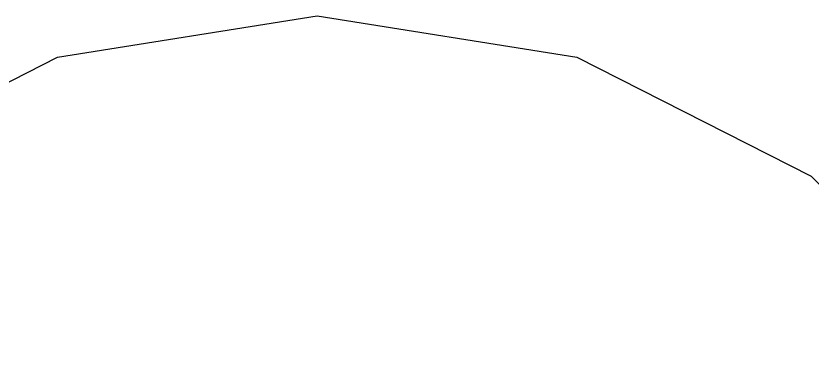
# Model space of a CAD drawing. Header units: millimetres. Extents: x -3894 to -3474, y -291 to 6.
# Drawn here: x -3711.5526 to -3711.1736, y -98.2797 to -98.1148 of the extents above; entities that cross this region are included whole.
import ezdxf

# ---------------------------------------------------------------- set-up
doc = ezdxf.new("R2010")
doc.units = ezdxf.units.MM
doc.layers.add('BLACK', color=7, linetype='Continuous')

msp = doc.modelspace()

# ---------------------------------------------------------------- linework, layer by layer
at = {"layer": 'BLACK', "linetype": 'Continuous'}
for p, q in [((-3711.53275, -98.13438), (-3711.40915, -98.1148)), ((-3711.40915, -98.1148), (-3711.28554, -98.13438)), ((-3711.64426, -98.1912), (-3711.53275, -98.13438)), ((-3711.28554, -98.13438), (-3711.17403, -98.1912)), ((-3711.17403, -98.1912), (-3711.08554, -98.27969))]:
    msp.add_line(p, q, dxfattribs=at)

doc.saveas('drawing.dxf')
